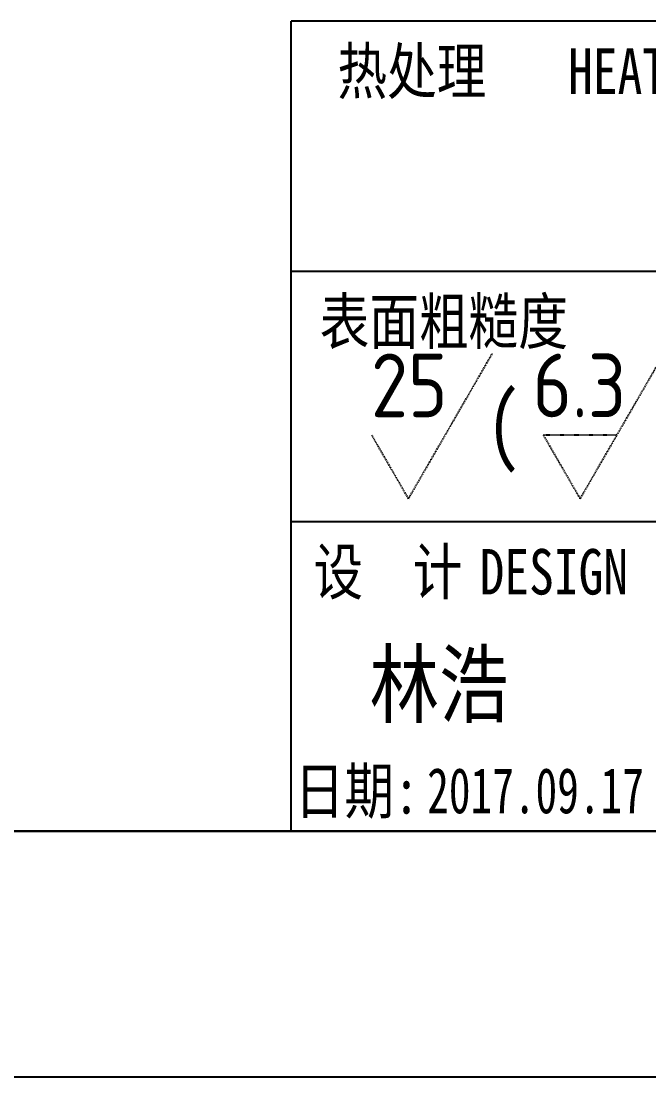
# Model space of a CAD drawing. Header units: millimetres. Extents: x 365448 to 367128, y -97739 to -95822.
# Drawn here: x 366328.9 to 366466.8, y -97738.8 to -97506.8 of the extents above; entities that cross this region are included whole.
import ezdxf
from ezdxf.enums import TextEntityAlignment as Align

# ---------------------------------------------------------------- set-up
doc = ezdxf.new("R2010")
doc.units = ezdxf.units.MM
doc.linetypes.add('DOT2', pattern=[0.125, 0, -0.125])
doc.layers.add('图\\M+19E79\\M+195B6\\M+18E9A', color=7, linetype='Continuous')
doc.layers.add('图框', color=7, linetype='Continuous', lineweight=15)
doc.styles.add('国标', font='simfang.ttf', dxfattribs={"width": 0.8})
doc.styles.add('机械长仿宋', font='gbenor.shx', dxfattribs={"height": 1, "bigfont": 'gbcbig.shx'})

# ---------------------------------------------------------------- blocks, each defined once
blk = doc.blocks.new('GZDEH零件A3图框V01版')
at = {"layer": 'Defpoints', "linetype": 'Continuous'}
blk.add_line((2857.49, -1846.461), (3277.49, -1846.461), dxfattribs=at)
at = {"layer": '图\\M+19E79\\M+195B6\\M+18E9A', "color": 7}
blk.add_line((3272.49, -1788.461), (3092.49, -1788.461), dxfattribs=at)
at = {"layer": '图\\M+19E79\\M+195B6\\M+18E9A', "color": 9}
for p, q in [((3272.49, -1788.461), (3092.49, -1788.461)), ((3181.99, -1802.211), (3092.49, -1802.211)), ((3181.99, -1815.961), (3092.49, -1815.961))]:
    blk.add_line(p, q, dxfattribs=at)
at = {"layer": '图\\M+19E79\\M+195B6\\M+18E9A', "color": 9, "linetype": 'Continuous'}
blk.add_line((3092.49, -1832.961), (3092.49, -1788.461), dxfattribs=at)
at = {"layer": '图\\M+19E79\\M+195B6\\M+18E9A', "linetype": 'Continuous', "lineweight": 30}
blk.add_line((2882.49, -1832.961), (3272.49, -1832.961), dxfattribs=at)
at = {"layer": '图\\M+19E79\\M+195B6\\M+18E9A', "color": 9, "style": '国标', "width": 0.8}
for s, p in [('热处理', (3095.027, -1792.46)), ('表面粗糙度', (3094.047, -1806.21)), (' DESIGN', (3101.469, -1819.96))]:
    blk.add_text(s, height=2.5, dxfattribs=at).set_placement(p)
for s, p in [('HEAT TREAT', (3114.494, -1792.46)), ('设  计', (3097.793, -1819.96)), ('日期:', (3096.088, -1831.999))]:
    blk.add_text(s, height=2.5, dxfattribs=at).set_placement(p, align=Align.CENTER)

msp = doc.modelspace()

# ---------------------------------------------------------------- linework, layer by layer
at = {"color": 1, "linetype": 'DOT2'}
for p, q in [((366414.045, -97611.778), (366432.52, -97579.778)), ((366451.776, -97611.778), (366470.252, -97579.778)), ((366414.045, -97611.778), (366405.962, -97597.778)), ((366451.776, -97611.778), (366443.693, -97597.778)), ((366443.693, -97597.778), (366459.859, -97597.778))]:
    msp.add_line(p, q, dxfattribs=at)

# ---------------------------------------------------------------- block references
at = {"layer": '图框', "xscale": 4, "yscale": 4, "zscale": 4}
msp.add_blockref('GZDEH零件A3图框V01版', (354018.318, -90352.985), dxfattribs=at)

# ---------------------------------------------------------------- texts
at = {"layer": '图\\M+19E79\\M+195B6\\M+18E9A', "color": 3, "style": '机械长仿宋'}
for s, p in [('25', (366405.785, -97593.878)), ('6.3', (366441.293, -97593.878))]:
    msp.add_text(s, height=14, dxfattribs=at).set_placement(p)
at = {"layer": '图\\M+19E79\\M+195B6\\M+18E9A', "color": 3, "style": '国标'}
for s, height, width, p in [('(       )', 14, 0.8, (366431.098, -97602.337)), ('林浩', 14, 0.8, (366405.471, -97659.564)), ('2017.09.17', 10, 0.7, (366418.131, -97680.909))]:
    msp.add_text(s, height=height, dxfattribs=dict(at, width=width)).set_placement(p)

doc.saveas('drawing.dxf')
